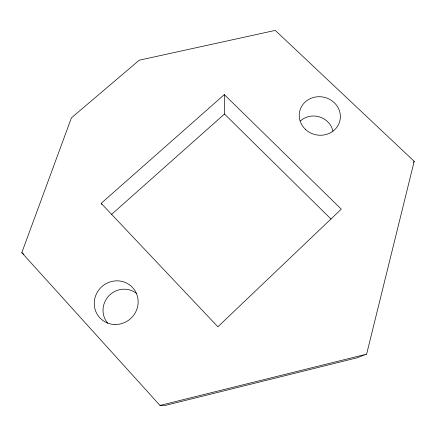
<?xml version="1.0" encoding="UTF-8"?>
<svg xmlns="http://www.w3.org/2000/svg" width="436" height="436" viewBox="0 0 436 436"><rect width="100%" height="100%" fill="white"/><g stroke="black" fill="none" stroke-linecap="round" stroke-linejoin="round"><path stroke-width="0.65" d="M366.622 354.152L414.2 161.315L275.258 30.4L139.242 60.201L71.433 117.834L21.8 252.667L159.996 405.431L164.557 405.6L357.248 357.76L366.622 354.152L159.996 405.431M413.383 162.388L414.2 161.315M111.284 214.659L224.475 114.025L224.317 94.607L101.185 203.334L101.882 204.473M21.8 252.667L23.942 254.292M224.317 94.607L341.29 209.155L217.864 326.804L101.185 203.334M224.475 114.025L331.038 219.057M300.388 120.941A19.353 18.127 12.9 0 1 319.626 116.941A19.353 18.127 12.9 0 1 332.935 131.149M107.708 323.163A20.814 20.121 -42.9 0 1 109.158 295.526A20.814 20.121 -42.9 0 1 136.85 293.662M115 324.515A22.291 21.495 -41.1 0 0 135.77 292.098A22.291 21.495 -41.1 0 0 97.806 291.406A22.291 21.495 -41.1 0 0 115 324.515M305.418 129.35A20.645 19.211 12.5 0 0 339.742 121.333A20.645 19.211 12.5 0 0 314.263 97.266A20.645 19.211 12.5 0 0 305.418 129.35"/></g></svg>
